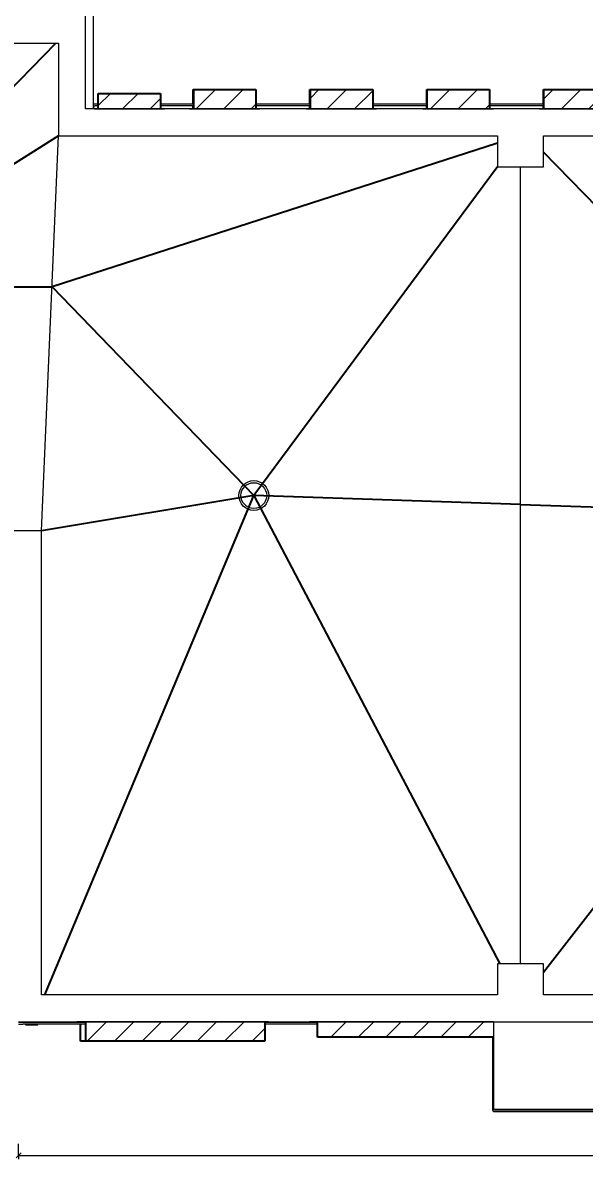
# Model space of a CAD drawing. Header units: millimetres. Extents: x -2346 to 220980, y -45352 to 20466.
# Drawn here: x 22655 to 29869, y -30830 to -16227 of the extents above; entities that cross this region are included whole.
import ezdxf

# ---------------------------------------------------------------- set-up
doc = ezdxf.new("R2010")
doc.units = ezdxf.units.MM
for name, color, linetype, lineweight in [('A-ANNO-DIMS', 211, 'Continuous', 9), ('A-ANNO-DIMS-50', 211, 'Continuous', 9), ('A-FLOR', 192, 'Continuous', 13), ('A-GLAZ', 151, 'Continuous', 13), ('A-ROOF', 132, 'Continuous', 13), ('A-WALL', 113, 'Continuous', 13), ('E-POWR-CNDT', 130, 'Continuous', 13), ('E-POWR-CNTR', 130, 'Continuous', 13), ('E-POWR-DROP', 130, 'Continuous', 13), ('P-SANR-FIXT', 6, 'Continuous', 13), ('Q-SPCQ', 91, 'Continuous', 13)]:
    doc.layers.add(name, color=color, linetype=linetype, lineweight=lineweight)
doc.styles.add('Arial_2', font='arial.ttf', dxfattribs={"width": 0.7, "height": 100})
doc.dimstyles.new('Vnitřní_-_průhledné', dxfattribs={"dimscale": 304.8, "dimtxt": 102.02594, "dimasz": 0.213255, "dimexe": 0.164042, "dimexo": 0.0625, "dimgap": 0.032808, "dimtad": 1, "dimdec": 0, "dimrnd": 5, "dimzin": 0, "dimdsep": 46, "dimtxsty": 'Arial_2', "dimblk1": 'OBLIQUE', "dimblk2": 'OBLIQUE', "dimsah": 1, "dimcen": 0.09, "dimdle": 0.164042, "dimazin": 0, "dimtfac": 1, "dimtdec": 4, "dimtix": 1, "dimtmove": 0, "dimatfit": 3, "dimfxl": 0.492126, "dimfxlon": 1, "dimtvp": 1, "dimtolj": 1, "dimtzin": 0, "dimarcsym": 2})

# ---------------------------------------------------------------- blocks, each defined once
blk = doc.blocks.new('OKNO_1k_nadsvetlik - OKNO_1k_nadsvetlik_900 x 1500-1969459-STŘECHA DEMOLICE A')
at = {"layer": 'A-GLAZ'}
for p, q in [((-450, 126), (-444, 126)), ((-450, 125), (-450, 126))]:
    blk.add_line(p, q, dxfattribs=at)
blk = doc.blocks.new('parapet_ext - parapet_ext-V4-STŘECHA DEMOLICE A')
at = {"layer": 'Q-SPCQ'}
h = blk.add_hatch(dxfattribs=at)
h.set_pattern_fill('FP_4', color=41, style=0, pattern_type=2)
h.set_pattern_definition([(45, (-25245.3, 17384.7), (-176.7767, 176.7767), [])])
h.paths.add_polyline_path([(-394, 51), (-394, 93), (-400, 93), (-400, 51)])
h.paths.add_polyline_path([(-394, 111), (-394, 300), (-400, 300), (-400, 111)])
at = {"layer": 'Q-SPCQ', "color": 31, "lineweight": 25}
for p, q in [((-400, 111), (-400, 300)), ((-400, 300), (-394, 300)), ((-400, 51), (-400, 93))]:
    blk.add_line(p, q, dxfattribs=at)
blk = doc.blocks.new('parapet_ext - parapet_ext-V5-STŘECHA DEMOLICE A')
at = {"layer": 'Q-SPCQ'}
h = blk.add_hatch(dxfattribs=at)
h.set_pattern_fill('FP_5', color=41, style=0, pattern_type=2)
h.set_pattern_definition([(45, (-26745.3, 17384.7), (-176.7767, 176.7767), [])])
h.paths.add_polyline_path([(-394, 51), (-394, 93), (-400, 93), (-400, 51), (-397, 51)])
h.paths.add_polyline_path([(-394, 111), (-394, 300), (-400, 300), (-400, 111), (-397, 111)])
at = {"layer": 'Q-SPCQ', "color": 31, "lineweight": 25}
for p, q in [((-400, 111), (-400, 300)), ((-400, 300), (-394, 300)), ((-400, 51), (-400, 93))]:
    blk.add_line(p, q, dxfattribs=at)
blk = doc.blocks.new('parapet_ext - parapet_ext-V6-STŘECHA DEMOLICE A')
at = {"layer": 'Q-SPCQ'}
h = blk.add_hatch(dxfattribs=at)
h.set_pattern_fill('FP_6', color=41, style=0, pattern_type=2)
h.set_pattern_definition([(45, (-29745.3, 17384.7), (-176.7767, 176.7767), [])])
h.paths.add_polyline_path([(-394, 51), (-394, 93), (-400, 93), (-400, 51)])
h.paths.add_polyline_path([(-394, 111), (-394, 300), (-400, 300), (-400, 111)])
at = {"layer": 'Q-SPCQ', "color": 31, "lineweight": 25}
for p, q in [((-400, 111), (-400, 300)), ((-400, 300), (-394, 300)), ((-400, 51), (-400, 93))]:
    blk.add_line(p, q, dxfattribs=at)
blk = doc.blocks.new('parapet_ext - parapet_ext-V7-STŘECHA DEMOLICE A')
at = {"layer": 'Q-SPCQ'}
h = blk.add_hatch(dxfattribs=at)
h.set_pattern_fill('FP_7', color=41, style=0, pattern_type=2)
h.set_pattern_definition([(45, (-28245.3, 17384.7), (-176.7767, 176.7767), [])])
h.paths.add_polyline_path([(-394, 51), (-394, 93), (-400, 93), (-400, 51)])
h.paths.add_polyline_path([(-394, 111), (-394, 300), (-400, 300), (-400, 111)])
at = {"layer": 'Q-SPCQ', "color": 31, "lineweight": 25}
for p, q in [((-400, 111), (-400, 300)), ((-400, 300), (-394, 300)), ((-400, 51), (-400, 93))]:
    blk.add_line(p, q, dxfattribs=at)
blk = doc.blocks.new('OKNO_2k_nadsvetlik - OKNO_2k_nadsvetlik 2400 x 1750-1972477-STŘECHA DEMOLICE A')
at = {"layer": 'A-GLAZ', "color": 41}
for p, q in [((1145, 126), (1200, 126)), ((1200, 126), (1200, 125))]:
    blk.add_line(p, q, dxfattribs=at)
blk = doc.blocks.new('OKNO_2k_nadsvetlik - OKNO_2k_nadsvetlik 2400 x 1750-1972492-STŘECHA DEMOLICE A')
at = {"layer": 'A-GLAZ'}
for p, q in [((1135, 126), (1200, 126)), ((1200, 126), (1200, 125))]:
    blk.add_line(p, q, dxfattribs=at)
blk = doc.blocks.new('parapet_ext - parapet_ext-V14-STŘECHA DEMOLICE A')
at = {"layer": 'Q-SPCQ'}
h = blk.add_hatch(dxfattribs=at)
h.set_pattern_fill('FP_12', color=41, style=0, pattern_type=2)
h.set_pattern_definition([(225, (24548.76, -29012.5), (176.7767, -176.7767), [])])
h.paths.add_polyline_path([(1085, 300), (1085, 79), (1150, 79), (1150, 300)])
h.paths.add_polyline_path([(1150, 61), (1085, 61), (1085, 51), (1150, 51)])
at = {"layer": 'Q-SPCQ', "color": 31, "lineweight": 25}
for p, q in [((1085, 300), (1150, 300)), ((1150, 300), (1150, 79)), ((1150, 61), (1150, 51))]:
    blk.add_line(p, q, dxfattribs=at)
blk = doc.blocks.new('OKNO_2k_nadsvetlik - OKNO_2k_nadsvetlik 2400 x 1850-1972458-STŘECHA DEMOLICE A')
at = {"layer": 'A-GLAZ', "color": 41}
for p, q in [((-1110, 126), (1200, 126)), ((1200, 126), (1200, 125))]:
    blk.add_line(p, q, dxfattribs=at)
blk = doc.blocks.new('parapet_ext - parapet_ext-V21-STŘECHA DEMOLICE A')
at = {"layer": 'Q-SPCQ'}
h = blk.add_hatch(dxfattribs=at)
h.set_pattern_fill('FP_18', color=41, style=0, pattern_type=2)
h.set_pattern_definition([(225, (27593.62, -28962.5), (176.7767, -176.7767), [])])
h.paths.add_polyline_path([(-471, 300), (-1110, 300), (-1110, 101), (1150, 101), (1150, 300), (-42, 300)])
at = {"layer": 'Q-SPCQ', "color": 31, "lineweight": 25}
for p, q in [((-1110, 300), (1150, 300)), ((1150, 300), (1150, 101))]:
    blk.add_line(p, q, dxfattribs=at)
blk = doc.blocks.new('OKNO_2k_nadsvetlik - OKNO_2k_nadsvetlik 2400 x 1850-1972464-STŘECHA DEMOLICE A')
at = {"layer": 'A-GLAZ'}
for p, q in [((-1200, 126), (1200, 126)), ((-1200, 125), (-1200, 126)), ((1200, 126), (1200, 125))]:
    blk.add_line(p, q, dxfattribs=at)
blk = doc.blocks.new('parapet_ext - parapet_ext-V22-STŘECHA DEMOLICE A')
at = {"layer": 'Q-SPCQ'}
h = blk.add_hatch(dxfattribs=at)
h.set_pattern_fill('FP_19', color=41, style=0, pattern_type=2)
h.set_pattern_definition([(225, (24613.62, -29012.5), (176.7767, -176.7767), [])])
h.paths.add_polyline_path([(-447, 300), (-1150, 300), (-1150, 51), (1150, 51), (1150, 300), (-17, 300)])
at = {"layer": 'Q-SPCQ', "color": 31, "lineweight": 25}
for p, q in [((-1150, 51), (-1150, 300)), ((-1150, 300), (1150, 300)), ((1150, 300), (1150, 51))]:
    blk.add_line(p, q, dxfattribs=at)
blk = doc.blocks.new('OKNO_1k_nadsvetlik - OKNO_1k_nadsvetlik_900 x 1500-1969499-STŘECHA DEMOLICE A')
at = {"layer": 'A-GLAZ'}
for p, q in [((-450, -126), (-450, -125)), ((450, -126), (-450, -126)), ((450, -125), (450, -126))]:
    blk.add_line(p, q, dxfattribs=at)
blk = doc.blocks.new('parapet_ext - parapet_ext-V33-STŘECHA DEMOLICE A')
at = {"layer": 'Q-SPCQ'}
h = blk.add_hatch(dxfattribs=at)
h.set_pattern_fill('FP_32', color=41, style=0, pattern_type=2)
h.set_pattern_definition([(225, (25251.15, -17384.7), (176.7767, -176.7767), [])])
h.paths.add_polyline_path([(-238, -51), (-400, -51), (-400, -300), (400, -300), (400, -51), (-24, -51)])
at = {"layer": 'Q-SPCQ', "color": 31, "lineweight": 25}
for p, q in [((-400, -300), (-400, -51)), ((400, -51), (400, -300)), ((400, -300), (-400, -300))]:
    blk.add_line(p, q, dxfattribs=at)
blk = doc.blocks.new('parapet_ext - parapet_ext-V34-STŘECHA DEMOLICE A')
at = {"layer": 'Q-SPCQ'}
h = blk.add_hatch(dxfattribs=at)
h.set_pattern_fill('FP_33', color=41, style=0, pattern_type=2)
h.set_pattern_definition([(225, (26751.15, -17384.7), (176.7767, -176.7767), [])])
h.paths.add_polyline_path([(-400, -51), (-400, -300), (400, -300), (400, -51)])
at = {"layer": 'Q-SPCQ', "color": 31, "lineweight": 25}
for p, q in [((-400, -300), (-400, -51)), ((400, -51), (400, -300)), ((400, -300), (-400, -300))]:
    blk.add_line(p, q, dxfattribs=at)
blk = doc.blocks.new('parapet_ext - parapet_ext-V35-STŘECHA DEMOLICE A')
at = {"layer": 'Q-SPCQ'}
h = blk.add_hatch(dxfattribs=at)
h.set_pattern_fill('FP_34', color=41, style=0, pattern_type=2)
h.set_pattern_definition([(225, (28251.15, -17384.7), (176.7767, -176.7767), [])])
h.paths.add_polyline_path([(400, -51), (-400, -51), (-400, -300), (400, -300)])
at = {"layer": 'Q-SPCQ', "color": 31, "lineweight": 25}
for p, q in [((-400, -300), (-400, -51)), ((400, -51), (400, -300)), ((400, -300), (-400, -300))]:
    blk.add_line(p, q, dxfattribs=at)
blk = doc.blocks.new('parapet_ext - parapet_ext-V36-STŘECHA DEMOLICE A')
at = {"layer": 'Q-SPCQ'}
h = blk.add_hatch(dxfattribs=at)
h.set_pattern_fill('FP_35', color=41, style=0, pattern_type=2)
h.set_pattern_definition([(225, (29751.15, -17384.7), (176.7767, -176.7767), [])])
h.paths.add_polyline_path([(400, -51), (-400, -51), (-400, -300), (400, -300)])
at = {"layer": 'Q-SPCQ', "color": 31, "lineweight": 25}
for p, q in [((-400, -300), (-400, -51)), ((400, -51), (400, -300)), ((400, -300), (-400, -300))]:
    blk.add_line(p, q, dxfattribs=at)
blk = doc.blocks.new('OKNO_1k_nadsvetlik - OKNO_1k_nadsvetlik_900 x 1500-1969465-STŘECHA DEMOLICE A')
at = {"layer": 'A-GLAZ', "color": 41}
for p, q in [((-450, -126), (-450, -125)), ((450, -126), (-450, -126)), ((450, -125), (450, -126))]:
    blk.add_line(p, q, dxfattribs=at)
blk = doc.blocks.new('parapet_ext - parapet_ext-V44-STŘECHA DEMOLICE A')
at = {"layer": 'Q-SPCQ'}
h = blk.add_hatch(dxfattribs=at)
h.set_pattern_fill('FP_44', color=41, style=0, pattern_type=2)
h.set_pattern_definition([(225, (24025.3, -17434.7), (176.7767, -176.7767), [])])
h.paths.add_polyline_path([(357, -101), (-400, -101), (-400, -300), (400, -300), (400, -101)])
at = {"layer": 'Q-SPCQ', "color": 31, "lineweight": 25}
for p, q in [((-400, -300), (-400, -101)), ((400, -101), (400, -300)), ((400, -300), (-400, -300))]:
    blk.add_line(p, q, dxfattribs=at)
blk = doc.blocks.new('Drain_Roof_15_Inch_Diameter-Zurn-Z1715 - Load Family Type Catalog-1877394-STŘECHA DEMOLICE A')
at = {"layer": 'P-SANR-FIXT'}
for radius in [191, 165]:
    blk.add_circle((0, 0), radius, dxfattribs=at)
blk = doc.blocks.new('DIMBLOCK9-STŘECHA DEMOLICE A')
at = {"layer": 'A-ANNO-DIMS-50'}
for p, q in [((22602, -30780), (22602, -30630)), ((41514, -30780), (41514, -30630)), ((22602, -30780), (41564, -30780)), ((22602, -30780), (22602, -30830)), ((41514, -30780), (41514, -30830))]:
    blk.add_line(p, q, dxfattribs=at)
at = {"layer": 'A-ANNO-DIMS-50', "lineweight": 18}
for p, q in [((22602, -30780), (22570, -30813)), ((22602, -30780), (22635, -30748)), ((41514, -30780), (41481, -30813)), ((41514, -30780), (41546, -30748))]:
    blk.add_line(p, q, dxfattribs=at)
at = {"layer": 'A-ANNO-DIMS-50', "color": 0, "insert": (31925, -30640), "char_height": 100, "width": 320.2, "attachment_point": 1, "line_spacing_factor": 0.941778, "style": 'Arial_2'}
blk.add_mtext('18910', dxfattribs=at)
blk = doc.blocks.new('_Oblique')
at = {"color": 0, "linetype": 'ByBlock', "lineweight": -2}
blk.add_line((-0.5, -0.5), (0.5, 0.5), dxfattribs=at)

msp = doc.modelspace()

# ---------------------------------------------------------------- hatches: boundary and pattern name
at = {"layer": 'E-POWR-DROP'}
msp.add_hatch(color=41, dxfattribs=at).paths.add_polyline_path([(22694.5, -29103.8), (22695.8, -29103.6), (22698.8, -29101.3), (22699.3, -29097.5), (22697, -29094.4), (22693.2, -29093.9), (22691, -29095.2), (22689.5, -29098.8), (22691, -29102.3), (22693.2, -29103.6)])

# ---------------------------------------------------------------- linework, layer by layer
at = {"layer": 'A-FLOR'}
for p, q in [((28703.6, -29062.5), (28703.6, -30187.5)), ((28703.6, -30187.5), (41388.6, -30187.5))]:
    msp.add_line(p, q, dxfattribs=at)
at = {"layer": 'A-ROOF', "color": 41}
for p, q in [((23460.3, -17334.7), (23460.3, -16143.3)), ((16907.5, -16488.3), (23115.3, -16488.3)), ((23115.3, -16488.3), (23115.3, -17679.7)), ((48737.1, -17334.7), (23460.3, -17334.7)), ((23115.3, -17679.7), (28753.8, -17679.7)), ((28753.8, -17679.7), (28753.8, -18079.7)), ((29343.8, -18079.7), (29343.8, -17679.7)), ((29343.8, -17679.7), (34698.3, -17679.7)), ((28753.8, -18079.7), (29343.8, -18079.7)), ((22897.5, -22754.4), (16907.5, -22754.4)), ((22897.5, -28717.5), (22897.5, -22754.4)), ((29343.8, -28317.5), (28753.8, -28317.5)), ((28753.8, -28317.5), (28753.8, -28717.5)), ((29343.8, -28717.5), (29343.8, -28317.5)), ((28753.8, -28717.5), (22897.5, -28717.5)), ((34698.3, -28717.5), (29343.8, -28717.5)), ((22602.5, -29062.5), (41513.6, -29062.5))]:
    msp.add_line(p, q, dxfattribs=at)
at = {"layer": 'A-ROOF', "lineweight": 25}
for p, q in [((21719.7, -17889.6), (23078.4, -16488.3)), ((23115.3, -17679.7), (20040.5, -19621.3)), ((28753.8, -17774.9), (23032, -19621.3)), ((33892, -22569.8), (29343.8, -17888.3)), ((28753.8, -18077.8), (25623.8, -22301.8)), ((20040.5, -19621.3), (23032, -19621.3)), ((23032, -19621.3), (25623.8, -22301.8)), ((25623.8, -22301.8), (22897.5, -22754.4)), ((22939.3, -28717.5), (25623.8, -22301.8)), ((25623.8, -22301.8), (28785.9, -28317.5)), ((29048.8, -22417.5), (25623.8, -22301.8)), ((29048.8, -22417.5), (33892, -22569.8)), ((33892, -22569.8), (29343.8, -28432.3))]:
    msp.add_line(p, q, dxfattribs=at)
at = {"layer": 'A-ROOF'}
for p, q in [((22897.5, -22754.4), (23115.3, -17679.7)), ((29048.8, -28317.5), (29048.8, -18079.7))]:
    msp.add_line(p, q, dxfattribs=at)
at = {"layer": 'A-WALL', "color": 41}
msp.add_line((23560.3, -16143.3), (23560.3, -17334.7), dxfattribs=at)
at = {"layer": 'E-POWR-CNDT'}
for p, q in [((23570.3, -17334.7), (23570.3, -17302.7)), ((23625.3, -17272.7), (23580.3, -17272.7)), ((23580.3, -17292.7), (23625.3, -17292.7)), ((24851.1, -17273.8), (24425.3, -17273.8)), ((24425.3, -17291.7), (24851.1, -17291.7)), ((26351.1, -17273.8), (25651.1, -17273.8)), ((25651.1, -17291.7), (26351.1, -17291.7)), ((27851.1, -17273.8), (27151.1, -17273.8)), ((27151.1, -17291.7), (27851.1, -17291.7)), ((29351.1, -17273.8), (28651.1, -17273.8)), ((28651.1, -17291.7), (29351.1, -17291.7)), ((22657.3, -29072.5), (22602.5, -29072.5)), ((22602.5, -29092.5), (22657.3, -29092.5)), ((23463.6, -29073.5), (22657.3, -29073.5)), ((22657.3, -29091.5), (23463.6, -29091.5)), ((26443.6, -29073.5), (25763.6, -29073.5)), ((25763.6, -29091.5), (26443.6, -29091.5)), ((28689.3, -29262.5), (28689.3, -30132.9)), ((28688.2, -30132.9), (28688.2, -30187.8)), ((28773.1, -30197.7), (28718.2, -30197.7)), ((28718.2, -30217.8), (28773.1, -30217.8)), ((33818.2, -30198.8), (28773.1, -30198.8)), ((28773.1, -30216.7), (33818.2, -30216.7))]:
    msp.add_line(p, q, dxfattribs=at)
at = {"layer": 'E-POWR-CNDT', "color": 41}
for p, q in [((22777, -29093.8), (22744.5, -29093.8)), ((22744.5, -29103.8), (22777, -29103.8)), ((22850, -29093.8), (22777, -29093.8)), ((22777, -29103.8), (22850, -29103.8)), ((22850, -29103.8), (22850, -29093.8))]:
    msp.add_line(p, q, dxfattribs=at)
at = {"layer": 'E-POWR-CNDT', "flags": 128}
for points in [[(23580.3, -17272.7), (23579.1, -17272.7), (23577.9, -17272.8), (23576.7, -17272.9), (23575.5, -17273.1), (23574.3, -17273.3), (23573.2, -17273.6), (23572, -17273.9), (23570.8, -17274.2), (23569.7, -17274.6), (23568.6, -17275.1), (23567.5, -17275.6), (23566.4, -17276.1), (23565.4, -17276.7), (23564.3, -17277.3), (23563.3, -17278), (23562.4, -17278.6), (23561.4, -17279.4), (23560.5, -17280.2)], [(23570.3, -17302.7), (23570.3, -17302.3), (23570.3, -17301.9), (23570.4, -17301.5), (23570.4, -17301.1), (23570.5, -17300.7), (23570.6, -17300.4), (23570.7, -17300), (23570.8, -17299.6), (23571, -17299.2), (23571.1, -17298.8), (23571.3, -17298.5), (23571.4, -17298.1), (23571.6, -17297.8), (23571.8, -17297.4), (23572.1, -17297.1), (23572.3, -17296.8), (23572.5, -17296.5), (23572.8, -17296.1), (23573.1, -17295.9), (23573.3, -17295.6), (23573.6, -17295.3), (23573.9, -17295), (23574.2, -17294.8), (23574.6, -17294.6), (23574.9, -17294.3), (23575.2, -17294.1), (23575.6, -17293.9), (23575.9, -17293.7), (23576.3, -17293.6), (23576.7, -17293.4), (23577, -17293.3), (23577.4, -17293.2), (23577.8, -17293.1), (23578.2, -17293), (23578.6, -17292.9), (23579, -17292.8), (23579.4, -17292.8), (23579.8, -17292.8), (23580.2, -17292.7), (23580.3, -17292.7)], [(28688.2, -30187.8), (28688.2, -30189), (28688.3, -30190.2), (28688.4, -30191.4), (28688.6, -30192.5), (28688.8, -30193.7), (28689.1, -30194.9), (28689.4, -30196.1), (28689.7, -30197.2), (28690.1, -30198.3), (28690.6, -30199.5), (28691.1, -30200.6), (28691.6, -30201.6), (28692.2, -30202.7), (28692.8, -30203.7), (28693.5, -30204.7), (28694.1, -30205.7), (28694.9, -30206.6), (28695.7, -30207.6), (28696.5, -30208.4), (28697.3, -30209.3), (28698.2, -30210.1), (28699.1, -30210.9), (28700, -30211.7), (28701, -30212.4), (28702, -30213), (28703, -30213.7), (28704.1, -30214.2), (28705.1, -30214.8), (28706.2, -30215.3), (28707.3, -30215.7), (28708.5, -30216.2), (28709.6, -30216.5), (28710.8, -30216.8), (28711.9, -30217.1), (28713.1, -30217.4), (28714.3, -30217.5), (28715.5, -30217.7), (28716.7, -30217.7), (28717.9, -30217.8), (28718.2, -30217.8)], [(28718.2, -30197.7), (28717.8, -30197.7), (28717.4, -30197.7), (28717, -30197.7), (28716.6, -30197.6), (28716.2, -30197.5), (28715.9, -30197.5), (28715.5, -30197.4), (28715.1, -30197.2), (28714.7, -30197.1), (28714.3, -30197), (28714, -30196.8), (28713.6, -30196.6), (28713.3, -30196.4), (28712.9, -30196.2), (28712.6, -30196), (28712.3, -30195.8), (28712, -30195.5), (28711.6, -30195.3), (28711.4, -30195), (28711.1, -30194.7), (28710.8, -30194.4), (28710.5, -30194.1), (28710.3, -30193.8), (28710.1, -30193.5), (28709.8, -30193.2), (28709.6, -30192.8), (28709.4, -30192.5), (28709.2, -30192.1), (28709.1, -30191.8), (28708.9, -30191.4), (28708.8, -30191), (28708.7, -30190.6), (28708.6, -30190.2), (28708.5, -30189.9), (28708.4, -30189.5), (28708.3, -30189.1), (28708.3, -30188.7), (28708.3, -30188.3), (28708.2, -30187.9), (28708.2, -30187.8)]]:
    msp.add_lwpolyline(points, dxfattribs=at)
at = {"layer": 'E-POWR-CNDT', "color": 41, "flags": 128}
for points in [[(22744.5, -29093.8), (22742.5, -29093.8), (22740.5, -29093.8), (22738.5, -29093.8), (22736.5, -29093.8), (22734.6, -29093.8), (22732.6, -29093.8), (22730.7, -29093.8), (22728.8, -29093.8), (22726.9, -29093.8), (22725, -29093.8), (22723.2, -29093.8), (22721.4, -29093.8), (22719.6, -29093.8), (22717.9, -29093.8), (22716.3, -29093.8), (22714.6, -29093.8), (22713, -29093.8), (22711.5, -29093.8), (22710, -29093.8), (22708.6, -29093.8), (22707.3, -29093.8), (22705.9, -29093.8), (22704.7, -29093.8), (22703.5, -29093.8), (22702.4, -29093.8), (22701.4, -29093.8), (22700.4, -29093.8), (22699.5, -29093.8), (22698.6, -29093.8), (22697.9, -29093.8), (22697.2, -29093.8), (22696.6, -29093.8), (22696.1, -29093.8), (22695.6, -29093.8), (22695.2, -29093.8), (22694.9, -29093.8)], [(22695.9, -29103.8), (22696.4, -29103.8), (22697, -29103.8), (22697.7, -29103.8), (22698.4, -29103.8), (22699.2, -29103.8), (22700.1, -29103.8), (22701.1, -29103.8), (22702.1, -29103.8), (22703.2, -29103.8), (22704.4, -29103.8), (22705.6, -29103.8), (22706.9, -29103.8), (22708.2, -29103.8), (22709.7, -29103.8), (22711.1, -29103.8), (22712.6, -29103.8), (22714.2, -29103.8), (22715.8, -29103.8), (22717.5, -29103.8), (22719.2, -29103.8), (22720.9, -29103.8), (22722.7, -29103.8), (22724.5, -29103.8), (22726.4, -29103.8), (22728.2, -29103.8), (22730.2, -29103.8), (22732.1, -29103.8), (22734, -29103.8), (22736, -29103.8), (22738, -29103.8), (22740, -29103.8), (22741.9, -29103.8), (22743.9, -29103.8), (22744.5, -29103.8)]]:
    msp.add_lwpolyline(points, dxfattribs=at)
at = {"layer": 'E-POWR-CNTR', "color": 41}
for p, q in [((22684.5, -29098.8), (22689.5, -29098.8)), ((22694.5, -29093.8), (22694.5, -29088.8)), ((22694.5, -29108.8), (22694.5, -29103.8))]:
    msp.add_line(p, q, dxfattribs=at)

# ---------------------------------------------------------------- block references
at = {"layer": 'A-GLAZ', "color": 41, "rotation": 180}
for name, p in [('OKNO_1k_nadsvetlik - OKNO_1k_nadsvetlik_900 x 1500-1969465-STŘECHA DEMOLICE A', (24025.3, -17459.7)), ('OKNO_2k_nadsvetlik - OKNO_2k_nadsvetlik 2400 x 1750-1972477-STŘECHA DEMOLICE A', (27538.8, -28937.5)), ('OKNO_2k_nadsvetlik - OKNO_2k_nadsvetlik 2400 x 1850-1972458-STŘECHA DEMOLICE A', (27593.6, -28937.5))]:
    msp.add_blockref(name, p, dxfattribs=at)
at = {"layer": 'A-GLAZ'}
for p in [(25245.3, -17459.7), (26745.3, -17459.7), (28245.3, -17459.7), (29745.3, -17459.7)]:
    msp.add_blockref('OKNO_1k_nadsvetlik - OKNO_1k_nadsvetlik_900 x 1500-1969459-STŘECHA DEMOLICE A', p, dxfattribs=at)
at = {"layer": 'A-GLAZ', "rotation": 180}
for name, p in [('OKNO_1k_nadsvetlik - OKNO_1k_nadsvetlik_900 x 1500-1969499-STŘECHA DEMOLICE A', (25251.1, -17459.7)), ('OKNO_1k_nadsvetlik - OKNO_1k_nadsvetlik_900 x 1500-1969499-STŘECHA DEMOLICE A', (26751.1, -17459.7)), ('OKNO_1k_nadsvetlik - OKNO_1k_nadsvetlik_900 x 1500-1969499-STŘECHA DEMOLICE A', (28251.1, -17459.7)), ('OKNO_1k_nadsvetlik - OKNO_1k_nadsvetlik_900 x 1500-1969499-STŘECHA DEMOLICE A', (29751.1, -17459.7)), ('OKNO_2k_nadsvetlik - OKNO_2k_nadsvetlik 2400 x 1750-1972492-STŘECHA DEMOLICE A', (24548.8, -28937.5)), ('OKNO_2k_nadsvetlik - OKNO_2k_nadsvetlik 2400 x 1850-1972464-STŘECHA DEMOLICE A', (24613.6, -28937.5))]:
    msp.add_blockref(name, p, dxfattribs=at)
at = {"layer": 'P-SANR-FIXT'}
msp.add_blockref('Drain_Roof_15_Inch_Diameter-Zurn-Z1715 - Load Family Type Catalog-1877394-STŘECHA DEMOLICE A', (25623.8, -22301.8), dxfattribs=at)
at = {"layer": 'Q-SPCQ', "color": 31, "lineweight": 25}
for name, p in [('parapet_ext - parapet_ext-V4-STŘECHA DEMOLICE A', (25245.3, -17384.7)), ('parapet_ext - parapet_ext-V5-STŘECHA DEMOLICE A', (26745.3, -17384.7)), ('parapet_ext - parapet_ext-V7-STŘECHA DEMOLICE A', (28245.3, -17384.7)), ('parapet_ext - parapet_ext-V6-STŘECHA DEMOLICE A', (29745.3, -17384.7))]:
    msp.add_blockref(name, p, dxfattribs=at)
at = {"layer": 'Q-SPCQ', "color": 31, "lineweight": 25, "rotation": 180}
for name, p in [('parapet_ext - parapet_ext-V33-STŘECHA DEMOLICE A', (25251.1, -17384.7)), ('parapet_ext - parapet_ext-V34-STŘECHA DEMOLICE A', (26751.1, -17384.7)), ('parapet_ext - parapet_ext-V35-STŘECHA DEMOLICE A', (28251.1, -17384.7)), ('parapet_ext - parapet_ext-V36-STŘECHA DEMOLICE A', (29751.1, -17384.7)), ('parapet_ext - parapet_ext-V44-STŘECHA DEMOLICE A', (24025.3, -17434.7)), ('parapet_ext - parapet_ext-V14-STŘECHA DEMOLICE A', (24548.8, -29012.5)), ('parapet_ext - parapet_ext-V22-STŘECHA DEMOLICE A', (24613.6, -29012.5)), ('parapet_ext - parapet_ext-V21-STŘECHA DEMOLICE A', (27593.6, -28962.5))]:
    msp.add_blockref(name, p, dxfattribs=at)

# ---------------------------------------------------------------- dimensions: what is measured, and where the dimension line sits
at = {"layer": 'A-ANNO-DIMS'}
dim = msp.add_linear_dim(base=(41513.6, -30780.1), p1=(22602.5, -30630.1), p2=(41513.6, -30630.1), dimstyle='Vnitřní_-_průhledné', override={"dimpost": '<>', "dimfxl": 18911.10309}, dxfattribs=at)
dim.commit()
dim.dimension.update_dxf_attribs({"geometry": 'DIMBLOCK9-STŘECHA DEMOLICE A', "text_midpoint": (32058, -30719)})

doc.saveas('drawing.dxf')
